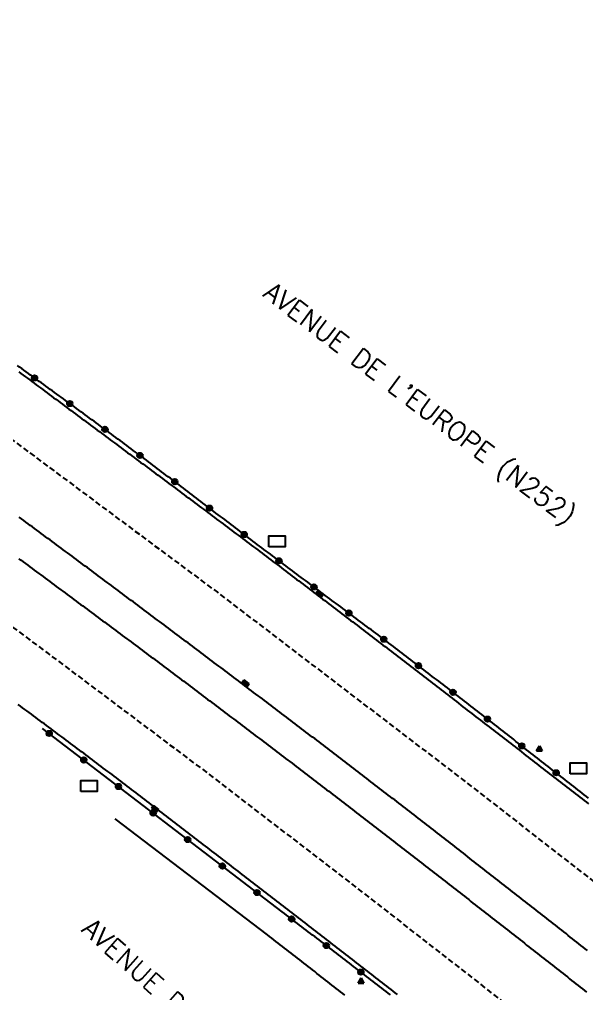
# Model space of a CAD drawing. Header units: millimetres. Extents: x 146603 to 147000, y 145000 to 146000.
# Drawn here: x 146886.6 to 146938.6, y 145393.5 to 145482.8 of the extents above; entities that cross this region are included whole.
import ezdxf
from ezdxf.enums import TextEntityAlignment as Align

# ---------------------------------------------------------------- set-up
doc = ezdxf.new("R2010")
doc.units = ezdxf.units.MM
doc.linetypes.add('DASHED', pattern=[0.75, 0.5, -0.25])
doc.layers.get('0').update_dxf_attribs({"linetype": 'CONTINUOUS'})
for name, color, linetype in [('W0001', 6, 'DASHED'), ('W0008', 7, 'CONTINUOUS'), ('W0302', 3, 'CONTINUOUS'), ('W0322', 7, 'CONTINUOUS'), ('W0400', 7, 'CONTINUOUS'), ('W0851', 7, 'CONTINUOUS'), ('W0989', 7, 'CONTINUOUS'), ('W1471', 7, 'CONTINUOUS')]:
    doc.layers.add(name, color=color, linetype=linetype)
doc.styles.get("Standard").update_dxf_attribs({"font": 'romans.shx', "width": 0.85})

# ---------------------------------------------------------------- blocks, each defined once
blk = doc.blocks.new('T851')
for p, q in [((-0.25, -0.15), (0, 0.317)), ((0, 0.317), (0.25, -0.15)), ((-0.25, -0.15), (0.25, -0.15))]:
    blk.add_line(p, q)
for major_axis in [(-0.106, 0.106), (-0.0354, 0.0354), (-0.0236, 0.0236)]:
    blk.add_ellipse((0, 0), major_axis=major_axis, ratio=1, start_param=3.926991, end_param=10.210176)
blk = doc.blocks.new('T400')
for p, q in [((-0.15, 0.3), (0.15, 0.3)), ((-0.15, -0.25), (-0.15, 0.3)), ((-0.15, 0.15), (0.15, 0.15)), ((-0.15, 0), (0.15, 0)), ((0.15, 0.3), (0.15, -0.25)), ((-0.15, -0.15), (0.15, -0.15)), ((-0.15, -0.25), (-0.15, -0.3)), ((-0.15, -0.3), (0.15, -0.3)), ((0.15, -0.3), (0.15, -0.25))]:
    blk.add_line(p, q)
blk = doc.blocks.new('t322o')
at = {"color": 0, "linetype": 'Continuous'}
for radius in [0.25, 0.15]:
    blk.add_circle((0, 0), radius, dxfattribs=at)
blk = doc.blocks.new('T1471')
at = {"color": 0, "linetype": 'Continuous', "flags": 128}
blk.add_lwpolyline([(-0.75, -0.5), (-0.75, 0.5), (0.75, 0.5), (0.75, -0.5), (-0.75, -0.5)], dxfattribs=at)

msp = doc.modelspace()

# ---------------------------------------------------------------- linework, layer by layer
at = {"layer": 'W0001', "flags": 128}
for points in [[(146714.899, 145560.923), (146724.943, 145554.523), (146735.194, 145548.207), (146738.35, 145546.275), (146761.412, 145532.194), (146774.704, 145524.092), (146784.803, 145517.783), (146792.586, 145512.641), (146802.531, 145505.455), (146810.686, 145499.32), (146818.858, 145493.133), (146826.226, 145487.659), (146834.694, 145481.591), (146880.262, 145448.486), (146904.773, 145430.259), (146927.269, 145413.093), (146944.161, 145399.935), (146958.376, 145388.557), (146973.742, 145376.116), (146987.79, 145364.62), (146999.88, 145354.599), (147000, 145354.466)], [(146707.973, 145547.935), (146718.012, 145541.722), (146727.45, 145535.754), (146731.657, 145533.029), (146747.746, 145522.956), (146762.309, 145513.635), (146780.423, 145501.8), (146803.616, 145486.037), (146821.347, 145473.881), (146838.752, 145461.58), (146858.146, 145447.616), (146875.227, 145435.064), (146889.268, 145424.64), (146903.973, 145413.601), (146918.146, 145402.701), (146933.24, 145390.938), (146951.244, 145376.691), (146968.381, 145362.753), (146981.193, 145352.263), (146988.787, 145345.982), (146998.137, 145339.83), (147000, 145338.115)]]:
    msp.add_lwpolyline(points, dxfattribs=at)
at = {"layer": 'W0008', "flags": 128}
for points in [[(146886.566, 145450.478), (146886.766, 145450.33), (146886.966, 145450.182), (146887.166, 145450.034), (146887.366, 145449.886), (146887.565, 145449.738), (146887.765, 145449.59), (146887.965, 145449.442), (146888.165, 145449.294), (146888.364, 145449.146), (146888.564, 145448.998), (146888.764, 145448.85), (146888.964, 145448.702), (146889.163, 145448.553), (146889.363, 145448.405), (146889.563, 145448.257), (146889.762, 145448.109), (146889.962, 145447.961), (146890.161, 145447.813), (146890.361, 145447.664), (146890.561, 145447.516), (146890.76, 145447.368), (146890.96, 145447.22), (146891.159, 145447.071), (146891.359, 145446.923), (146891.559, 145446.775), (146891.758, 145446.627), (146891.958, 145446.478), (146892.157, 145446.33), (146892.357, 145446.182), (146892.556, 145446.033), (146892.756, 145445.885), (146892.955, 145445.737), (146893.155, 145445.588), (146893.354, 145445.44), (146893.554, 145445.292), (146893.753, 145445.143), (146893.953, 145444.995), (146894.152, 145444.847), (146894.352, 145444.698), (146894.551, 145444.55), (146894.751, 145444.401), (146894.95, 145444.253), (146895.15, 145444.105), (146895.349, 145443.956), (146895.549, 145443.808), (146895.748, 145443.659), (146895.948, 145443.511), (146896.147, 145443.363), (146896.346, 145443.214), (146896.546, 145443.066), (146896.745, 145442.918), (146896.944, 145442.77), (146897.143, 145442.621), (146897.342, 145442.473), (146897.541, 145442.325), (146897.74, 145442.177), (146897.94, 145442.028), (146898.139, 145441.88), (146898.338, 145441.732), (146898.537, 145441.583), (146898.736, 145441.435), (146898.935, 145441.287), (146899.134, 145441.138), (146899.333, 145440.99), (146899.532, 145440.842), (146899.732, 145440.693), (146899.931, 145440.545), (146900.13, 145440.397), (146900.329, 145440.248), (146900.528, 145440.1), (146900.727, 145439.951), (146900.926, 145439.803), (146901.125, 145439.654), (146901.324, 145439.506), (146901.523, 145439.357), (146901.722, 145439.209), (146901.921, 145439.06), (146902.12, 145438.912), (146902.318, 145438.763), (146902.517, 145438.615), (146902.716, 145438.466), (146902.915, 145438.317), (146903.114, 145438.169), (146903.313, 145438.02), (146903.512, 145437.871), (146903.71, 145437.723), (146903.909, 145437.574), (146904.108, 145437.425), (146904.307, 145437.276), (146904.506, 145437.128), (146904.704, 145436.979), (146904.903, 145436.83), (146905.102, 145436.681), (146905.3, 145436.532), (146905.499, 145436.383), (146905.698, 145436.234), (146905.896, 145436.085), (146906.095, 145435.936), (146906.293, 145435.787), (146906.492, 145435.638), (146906.69, 145435.489), (146906.889, 145435.34), (146907.087, 145435.191), (146907.286, 145435.041), (146907.484, 145434.892), (146907.683, 145434.743), (146907.881, 145434.594), (146908.079, 145434.444), (146908.278, 145434.295), (146908.476, 145434.145), (146908.674, 145433.996), (146908.872, 145433.847), (146909.071, 145433.697), (146909.269, 145433.547), (146909.467, 145433.398), (146909.666, 145433.248), (146909.864, 145433.098), (146910.062, 145432.948), (146910.26, 145432.799), (146910.459, 145432.649), (146910.657, 145432.499), (146910.855, 145432.349), (146911.053, 145432.199), (146911.251, 145432.049), (146911.45, 145431.899), (146911.648, 145431.749), (146911.846, 145431.599), (146912.044, 145431.449), (146912.242, 145431.299), (146912.44, 145431.149), (146912.638, 145430.999), (146912.836, 145430.849), (146913.034, 145430.699), (146913.232, 145430.548), (146913.43, 145430.398), (146913.628, 145430.248), (146913.826, 145430.098), (146914.023, 145429.947), (146914.221, 145429.797), (146914.419, 145429.647), (146914.617, 145429.496), (146914.815, 145429.346), (146915.012, 145429.195), (146915.21, 145429.045), (146915.408, 145428.894), (146915.606, 145428.744), (146915.803, 145428.593), (146916.001, 145428.443), (146916.199, 145428.292), (146916.396, 145428.142), (146916.594, 145427.991), (146916.792, 145427.84), (146916.989, 145427.69), (146917.187, 145427.539), (146917.384, 145427.388), (146917.582, 145427.238), (146917.78, 145427.087), (146917.977, 145426.936), (146918.175, 145426.785), (146918.372, 145426.635), (146918.569, 145426.484), (146918.767, 145426.333), (146918.964, 145426.182), (146919.162, 145426.031), (146919.359, 145425.88), (146919.557, 145425.729), (146919.754, 145425.578), (146919.951, 145425.427), (146920.149, 145425.276), (146920.346, 145425.125), (146920.543, 145424.974), (146920.741, 145424.823), (146920.938, 145424.672), (146921.135, 145424.521), (146921.332, 145424.37), (146921.53, 145424.219), (146921.727, 145424.068), (146921.924, 145423.916), (146922.123, 145423.763), (146922.323, 145423.61), (146922.522, 145423.457), (146922.722, 145423.304), (146922.921, 145423.151), (146923.121, 145422.998), (146923.32, 145422.844), (146923.519, 145422.691), (146923.718, 145422.538), (146923.918, 145422.384), (146924.117, 145422.231), (146924.316, 145422.077), (146924.515, 145421.924), (146924.714, 145421.77), (146924.913, 145421.617), (146925.113, 145421.463), (146925.312, 145421.31), (146925.511, 145421.156), (146925.71, 145421.002), (146925.909, 145420.849), (146926.108, 145420.695), (146926.307, 145420.541), (146926.506, 145420.388), (146926.704, 145420.234), (146926.903, 145420.08), (146927.102, 145419.926), (146927.301, 145419.772), (146927.5, 145419.618), (146927.699, 145419.465), (146927.898, 145419.311), (146928.097, 145419.157), (146928.295, 145419.003), (146928.494, 145418.849), (146928.693, 145418.695), (146928.892, 145418.541), (146929.091, 145418.387), (146929.289, 145418.233), (146929.488, 145418.079), (146929.687, 145417.925), (146929.886, 145417.771), (146930.085, 145417.617), (146930.283, 145417.463), (146930.482, 145417.309), (146930.681, 145417.156), (146930.88, 145417.002), (146931.078, 145416.848), (146931.277, 145416.694), (146931.476, 145416.54), (146931.675, 145416.386), (146931.874, 145416.232), (146932.072, 145416.078), (146932.271, 145415.924), (146932.47, 145415.77), (146932.669, 145415.616), (146932.868, 145415.462), (146933.066, 145415.308), (146933.265, 145415.154), (146933.464, 145415.001), (146933.662, 145414.847), (146933.86, 145414.694), (146934.058, 145414.541), (146934.256, 145414.389), (146934.454, 145414.236), (146934.652, 145414.083), (146934.85, 145413.93), (146935.048, 145413.777), (146935.247, 145413.624), (146935.445, 145413.471), (146935.643, 145413.319), (146935.841, 145413.166), (146936.039, 145413.013), (146936.238, 145412.861), (146936.436, 145412.708), (146936.634, 145412.555), (146936.832, 145412.403), (146937.031, 145412.25), (146937.229, 145412.097), (146937.427, 145411.945), (146937.625, 145411.792), (146937.824, 145411.64), (146938.022, 145411.487), (146938.22, 145411.334), (146938.419, 145411.182), (146938.617, 145411.029), (146938.815, 145410.877)], [(146938.706, 145397.417), (146938.51, 145397.571), (146938.315, 145397.725), (146938.119, 145397.879), (146937.924, 145398.033), (146937.728, 145398.187), (146937.533, 145398.341), (146937.337, 145398.495), (146937.141, 145398.649), (146936.946, 145398.802), (146936.75, 145398.956), (146936.554, 145399.11), (146936.359, 145399.264), (146936.163, 145399.418), (146935.967, 145399.571), (146935.772, 145399.725), (146935.576, 145399.879), (146935.38, 145400.032), (146935.184, 145400.186), (146934.989, 145400.34), (146934.793, 145400.493), (146934.597, 145400.647), (146934.401, 145400.801), (146934.205, 145400.954), (146934.009, 145401.108), (146933.814, 145401.261), (146933.618, 145401.415), (146933.422, 145401.568), (146933.226, 145401.722), (146933.03, 145401.875), (146932.834, 145402.029), (146932.638, 145402.182), (146932.442, 145402.336), (146932.246, 145402.489), (146932.05, 145402.643), (146931.854, 145402.796), (146931.658, 145402.95), (146931.462, 145403.103), (146931.266, 145403.256), (146931.07, 145403.41), (146930.874, 145403.563), (146930.678, 145403.716), (146930.482, 145403.869), (146930.286, 145404.023), (146930.09, 145404.176), (146929.894, 145404.329), (146929.697, 145404.483), (146929.501, 145404.636), (146929.304, 145404.79), (146929.108, 145404.943), (146928.911, 145405.097), (146928.715, 145405.25), (146928.518, 145405.403), (146928.322, 145405.557), (146928.125, 145405.71), (146927.929, 145405.863), (146927.732, 145406.017), (146927.535, 145406.17), (146927.339, 145406.323), (146927.142, 145406.476), (146926.945, 145406.63), (146926.749, 145406.783), (146926.552, 145406.936), (146926.355, 145407.089), (146926.158, 145407.242), (146925.962, 145407.395), (146925.765, 145407.548), (146925.568, 145407.701), (146925.371, 145407.854), (146925.174, 145408.007), (146924.978, 145408.16), (146924.781, 145408.313), (146924.584, 145408.466), (146924.387, 145408.619), (146924.19, 145408.772), (146923.993, 145408.925), (146923.796, 145409.078), (146923.599, 145409.231), (146923.402, 145409.383), (146923.205, 145409.536), (146923.008, 145409.689), (146922.811, 145409.841), (146922.614, 145409.994), (146922.416, 145410.147), (146922.219, 145410.299), (146922.022, 145410.452), (146921.825, 145410.604), (146921.628, 145410.757), (146921.43, 145410.909), (146921.233, 145411.062), (146921.036, 145411.214), (146920.838, 145411.366), (146920.641, 145411.519), (146920.444, 145411.671), (146920.246, 145411.823), (146920.049, 145411.975), (146919.851, 145412.127), (146919.654, 145412.28), (146919.456, 145412.432), (146919.259, 145412.584), (146919.061, 145412.736), (146918.863, 145412.888), (146918.666, 145413.04), (146918.468, 145413.192), (146918.27, 145413.344), (146918.073, 145413.495), (146917.875, 145413.647), (146917.677, 145413.799), (146917.479, 145413.951), (146917.281, 145414.102), (146917.083, 145414.254), (146916.885, 145414.406), (146916.688, 145414.557), (146916.49, 145414.709), (146916.291, 145414.86), (146916.092, 145415.012), (146915.893, 145415.165), (146915.694, 145415.317), (146915.494, 145415.469), (146915.295, 145415.622), (146915.095, 145415.774), (146914.896, 145415.926), (146914.696, 145416.078), (146914.497, 145416.23), (146914.297, 145416.382), (146914.098, 145416.535), (146913.898, 145416.687), (146913.699, 145416.839), (146913.499, 145416.991), (146913.3, 145417.143), (146913.1, 145417.295), (146912.9, 145417.446), (146912.701, 145417.598), (146912.501, 145417.75), (146912.301, 145417.902), (146912.101, 145418.054), (146911.902, 145418.206), (146911.702, 145418.357), (146911.502, 145418.509), (146911.302, 145418.661), (146911.102, 145418.812), (146910.902, 145418.964), (146910.702, 145419.116), (146910.503, 145419.267), (146910.303, 145419.419), (146910.103, 145419.57), (146909.903, 145419.722), (146909.703, 145419.873), (146909.503, 145420.025), (146909.303, 145420.176), (146909.103, 145420.327), (146908.903, 145420.479), (146908.702, 145420.63), (146908.502, 145420.781), (146908.302, 145420.933), (146908.102, 145421.084), (146907.902, 145421.235), (146907.702, 145421.387), (146907.502, 145421.538), (146907.301, 145421.689), (146907.101, 145421.84), (146906.901, 145421.991), (146906.701, 145422.142), (146906.5, 145422.293), (146906.3, 145422.445), (146906.1, 145422.596), (146905.9, 145422.747), (146905.699, 145422.898), (146905.499, 145423.049), (146905.298, 145423.2), (146905.098, 145423.351), (146904.898, 145423.502), (146904.697, 145423.652), (146904.497, 145423.803), (146904.296, 145423.954), (146904.096, 145424.105), (146903.895, 145424.256), (146903.695, 145424.407), (146903.494, 145424.557), (146903.294, 145424.708), (146903.093, 145424.859), (146902.893, 145425.01), (146902.692, 145425.161), (146902.492, 145425.311), (146902.291, 145425.462), (146902.091, 145425.613), (146901.89, 145425.763), (146901.689, 145425.914), (146901.489, 145426.065), (146901.288, 145426.215), (146901.087, 145426.366), (146900.887, 145426.516), (146900.686, 145426.667), (146900.485, 145426.817), (146900.285, 145426.968), (146900.084, 145427.118), (146899.883, 145427.269), (146899.683, 145427.419), (146899.482, 145427.57), (146899.281, 145427.72), (146899.08, 145427.871), (146898.879, 145428.021), (146898.679, 145428.172), (146898.478, 145428.322), (146898.277, 145428.472), (146898.076, 145428.623), (146897.875, 145428.773), (146897.675, 145428.924), (146897.474, 145429.074), (146897.273, 145429.224), (146897.072, 145429.374), (146896.872, 145429.524), (146896.671, 145429.674), (146896.47, 145429.825), (146896.269, 145429.975), (146896.068, 145430.125), (146895.868, 145430.275), (146895.667, 145430.424), (146895.466, 145430.574), (146895.265, 145430.724), (146895.064, 145430.874), (146894.863, 145431.024), (146894.662, 145431.174), (146894.461, 145431.323), (146894.26, 145431.473), (146894.059, 145431.623), (146893.858, 145431.773), (146893.657, 145431.922), (146893.456, 145432.072), (146893.255, 145432.221), (146893.053, 145432.371), (146892.852, 145432.521), (146892.651, 145432.67), (146892.45, 145432.82), (146892.249, 145432.969), (146892.047, 145433.119), (146891.846, 145433.268), (146891.645, 145433.418), (146891.444, 145433.567), (146891.242, 145433.716), (146891.041, 145433.866), (146890.84, 145434.015), (146890.638, 145434.164), (146890.437, 145434.314), (146890.236, 145434.463), (146890.034, 145434.612), (146889.833, 145434.761), (146889.632, 145434.911), (146889.43, 145435.06), (146889.229, 145435.209), (146889.027, 145435.358), (146888.826, 145435.507), (146888.624, 145435.657), (146888.423, 145435.806), (146888.222, 145435.955), (146888.02, 145436.104), (146887.819, 145436.253), (146887.617, 145436.402), (146887.416, 145436.551), (146887.214, 145436.7), (146887.013, 145436.849), (146886.811, 145436.999), (146886.609, 145437.148)], [(146886.575, 145433.344), (146886.777, 145433.194), (146886.979, 145433.045), (146887.181, 145432.895), (146887.383, 145432.746), (146887.585, 145432.596), (146887.786, 145432.447), (146887.988, 145432.297), (146888.19, 145432.148), (146888.392, 145431.998), (146888.594, 145431.849), (146888.796, 145431.699), (146888.998, 145431.55), (146889.199, 145431.4), (146889.401, 145431.25), (146889.603, 145431.101), (146889.805, 145430.951), (146890.007, 145430.802), (146890.208, 145430.652), (146890.41, 145430.503), (146890.612, 145430.353), (146890.814, 145430.203), (146891.016, 145430.054), (146891.217, 145429.904), (146891.419, 145429.755), (146891.621, 145429.605), (146891.823, 145429.455), (146892.024, 145429.306), (146892.226, 145429.156), (146892.428, 145429.006), (146892.63, 145428.856), (146892.831, 145428.707), (146893.033, 145428.557), (146893.235, 145428.407), (146893.436, 145428.257), (146893.638, 145428.108), (146893.84, 145427.958), (146894.041, 145427.808), (146894.243, 145427.658), (146894.444, 145427.508), (146894.646, 145427.358), (146894.848, 145427.209), (146895.049, 145427.059), (146895.251, 145426.909), (146895.452, 145426.759), (146895.654, 145426.609), (146895.855, 145426.459), (146896.057, 145426.309), (146896.258, 145426.159), (146896.46, 145426.009), (146896.661, 145425.858), (146896.862, 145425.708), (146897.064, 145425.558), (146897.265, 145425.408), (146897.467, 145425.258), (146897.668, 145425.108), (146897.869, 145424.957), (146898.07, 145424.807), (146898.272, 145424.657), (146898.473, 145424.506), (146898.674, 145424.356), (146898.875, 145424.206), (146899.077, 145424.055), (146899.278, 145423.905), (146899.479, 145423.754), (146899.68, 145423.604), (146899.881, 145423.453), (146900.082, 145423.303), (146900.283, 145423.152), (146900.484, 145423.001), (146900.685, 145422.851), (146900.886, 145422.7), (146901.087, 145422.549), (146901.288, 145422.398), (146901.489, 145422.248), (146901.69, 145422.097), (146901.891, 145421.946), (146902.091, 145421.795), (146902.292, 145421.644), (146902.493, 145421.493), (146902.692, 145421.343), (146902.891, 145421.194), (146903.09, 145421.044), (146903.288, 145420.894), (146903.487, 145420.744), (146903.686, 145420.594), (146903.885, 145420.445), (146904.084, 145420.295), (146904.282, 145420.145), (146904.481, 145419.995), (146904.68, 145419.845), (146904.879, 145419.695), (146905.077, 145419.545), (146905.276, 145419.395), (146905.475, 145419.245), (146905.673, 145419.095), (146905.872, 145418.945), (146906.07, 145418.795), (146906.269, 145418.644), (146906.467, 145418.494), (146906.666, 145418.344), (146906.864, 145418.194), (146907.063, 145418.043), (146907.261, 145417.893), (146907.46, 145417.743), (146907.658, 145417.592), (146907.856, 145417.442), (146908.055, 145417.292), (146908.253, 145417.141), (146908.451, 145416.991), (146908.65, 145416.84), (146908.848, 145416.69), (146909.046, 145416.539), (146909.245, 145416.389), (146909.443, 145416.238), (146909.641, 145416.087), (146909.839, 145415.937), (146910.037, 145415.786), (146910.235, 145415.635), (146910.433, 145415.484), (146910.632, 145415.334), (146910.83, 145415.183), (146911.028, 145415.032), (146911.226, 145414.881), (146911.424, 145414.73), (146911.622, 145414.579), (146911.819, 145414.428), (146912.017, 145414.277), (146912.215, 145414.126), (146912.413, 145413.975), (146912.611, 145413.824), (146912.809, 145413.673), (146913.007, 145413.522), (146913.204, 145413.371), (146913.402, 145413.219), (146913.6, 145413.068), (146913.798, 145412.917), (146913.995, 145412.766), (146914.193, 145412.614), (146914.391, 145412.463), (146914.588, 145412.312), (146914.786, 145412.16), (146914.983, 145412.009), (146915.181, 145411.857), (146915.378, 145411.706), (146915.576, 145411.554), (146915.773, 145411.403), (146915.971, 145411.251), (146916.168, 145411.099), (146916.366, 145410.948), (146916.563, 145410.796), (146916.76, 145410.644), (146916.958, 145410.492), (146917.155, 145410.341), (146917.352, 145410.189), (146917.55, 145410.037), (146917.748, 145409.884), (146917.946, 145409.732), (146918.144, 145409.579), (146918.342, 145409.427), (146918.54, 145409.274), (146918.738, 145409.121), (146918.936, 145408.969), (146919.133, 145408.816), (146919.331, 145408.663), (146919.529, 145408.511), (146919.727, 145408.358), (146919.925, 145408.205), (146920.123, 145408.052), (146920.32, 145407.899), (146920.518, 145407.746), (146920.716, 145407.594), (146920.914, 145407.441), (146921.111, 145407.288), (146921.309, 145407.135), (146921.507, 145406.982), (146921.704, 145406.829), (146921.902, 145406.676), (146922.1, 145406.523), (146922.297, 145406.369), (146922.495, 145406.216), (146922.692, 145406.063), (146922.89, 145405.91), (146923.087, 145405.757), (146923.285, 145405.604), (146923.482, 145405.45), (146923.68, 145405.297), (146923.877, 145405.144), (146924.075, 145404.991), (146924.272, 145404.837), (146924.469, 145404.684), (146924.667, 145404.53), (146924.864, 145404.377), (146925.061, 145404.224), (146925.259, 145404.07), (146925.456, 145403.917), (146925.653, 145403.763), (146925.851, 145403.61), (146926.048, 145403.456), (146926.245, 145403.303), (146926.442, 145403.149), (146926.64, 145402.996), (146926.837, 145402.842), (146927.034, 145402.688), (146927.231, 145402.535), (146927.428, 145402.381), (146927.625, 145402.227), (146927.822, 145402.074), (146928.02, 145401.92), (146928.217, 145401.766), (146928.414, 145401.612), (146928.611, 145401.458), (146928.808, 145401.305), (146929.005, 145401.151), (146929.202, 145400.997), (146929.399, 145400.843), (146929.596, 145400.689), (146929.793, 145400.535), (146929.99, 145400.381), (146930.186, 145400.227), (146930.383, 145400.073), (146930.58, 145399.919), (146930.777, 145399.765), (146930.974, 145399.611), (146931.171, 145399.457), (146931.368, 145399.303), (146931.565, 145399.149), (146931.761, 145398.995), (146931.958, 145398.841), (146932.155, 145398.687), (146932.352, 145398.533), (146932.548, 145398.379), (146932.745, 145398.224), (146932.942, 145398.07), (146933.139, 145397.916), (146933.335, 145397.762), (146933.532, 145397.607), (146933.729, 145397.453), (146933.925, 145397.299), (146934.122, 145397.145), (146934.319, 145396.99), (146934.515, 145396.836), (146934.712, 145396.682), (146934.909, 145396.527), (146935.105, 145396.373), (146935.302, 145396.219), (146935.498, 145396.064), (146935.695, 145395.91), (146935.891, 145395.755), (146936.088, 145395.601), (146936.284, 145395.446), (146936.481, 145395.292), (146936.677, 145395.137), (146936.874, 145394.983), (146937.07, 145394.828), (146937.267, 145394.674), (146937.463, 145394.52), (146937.659, 145394.365), (146937.855, 145394.211), (146938.051, 145394.056), (146938.248, 145393.902), (146938.444, 145393.748), (146938.64, 145393.593)], [(146921.292, 145393.377), (146921.095, 145393.53), (146920.898, 145393.683), (146920.701, 145393.836), (146920.504, 145393.988), (146920.307, 145394.141), (146920.11, 145394.294), (146919.913, 145394.447), (146919.716, 145394.6), (146919.519, 145394.753), (146919.322, 145394.906), (146919.125, 145395.058), (146918.928, 145395.211), (146918.731, 145395.364), (146918.534, 145395.517), (146918.337, 145395.67), (146918.139, 145395.822), (146917.942, 145395.975), (146917.745, 145396.128), (146917.548, 145396.281), (146917.351, 145396.433), (146917.154, 145396.586), (146916.957, 145396.739), (146916.759, 145396.891), (146916.562, 145397.044), (146916.365, 145397.197), (146916.168, 145397.349), (146915.97, 145397.502), (146915.773, 145397.655), (146915.576, 145397.807), (146915.379, 145397.96), (146915.182, 145398.112), (146914.984, 145398.265), (146914.787, 145398.418), (146914.59, 145398.57), (146914.392, 145398.723), (146914.195, 145398.875), (146913.998, 145399.028), (146913.801, 145399.18), (146913.603, 145399.333), (146913.406, 145399.485), (146913.209, 145399.638), (146913.011, 145399.79), (146912.814, 145399.943), (146912.616, 145400.095), (146912.419, 145400.248), (146912.222, 145400.4), (146912.024, 145400.553), (146911.827, 145400.705), (146911.63, 145400.857), (146911.432, 145401.01), (146911.235, 145401.162), (146911.037, 145401.315), (146910.839, 145401.468), (146910.64, 145401.621), (146910.441, 145401.774), (146910.243, 145401.928), (146910.044, 145402.081), (146909.846, 145402.234), (146909.647, 145402.388), (146909.448, 145402.541), (146909.25, 145402.694), (146909.051, 145402.848), (146908.852, 145403.001), (146908.654, 145403.154), (146908.455, 145403.308), (146908.257, 145403.461), (146908.058, 145403.614), (146907.859, 145403.768), (146907.661, 145403.921), (146907.462, 145404.074), (146907.264, 145404.228), (146907.065, 145404.381), (146906.866, 145404.534), (146906.668, 145404.688), (146906.469, 145404.841), (146906.27, 145404.994), (146906.072, 145405.147), (146905.873, 145405.301), (146905.674, 145405.454), (146905.476, 145405.607), (146905.277, 145405.76), (146905.078, 145405.914), (146904.88, 145406.067), (146904.681, 145406.22), (146904.482, 145406.373), (146904.283, 145406.526), (146904.085, 145406.679), (146903.886, 145406.833), (146903.687, 145406.986), (146903.488, 145407.139), (146903.289, 145407.292), (146903.09, 145407.445), (146902.892, 145407.598), (146902.693, 145407.751), (146902.494, 145407.904), (146902.295, 145408.057), (146902.096, 145408.209), (146901.897, 145408.362), (146901.698, 145408.515), (146901.499, 145408.668), (146901.3, 145408.821), (146901.101, 145408.974), (146900.902, 145409.126), (146900.703, 145409.279), (146900.504, 145409.432), (146900.304, 145409.584), (146900.105, 145409.737), (146899.906, 145409.889), (146899.707, 145410.042), (146899.508, 145410.194), (146899.308, 145410.347), (146899.109, 145410.499), (146898.91, 145410.652), (146898.71, 145410.804), (146898.511, 145410.956), (146898.311, 145411.109), (146898.112, 145411.261), (146897.912, 145411.413), (146897.713, 145411.565), (146897.513, 145411.717), (146897.314, 145411.869), (146897.114, 145412.021), (146896.914, 145412.173), (146896.715, 145412.325), (146896.515, 145412.477), (146896.315, 145412.629), (146896.115, 145412.78), (146895.915, 145412.932), (146895.716, 145413.084), (146895.516, 145413.235), (146895.316, 145413.387), (146895.116, 145413.538), (146894.916, 145413.69), (146894.715, 145413.841), (146894.515, 145413.993), (146894.315, 145414.144), (146894.116, 145414.294), (146893.917, 145414.445), (146893.717, 145414.595), (146893.518, 145414.745), (146893.318, 145414.895), (146893.119, 145415.046), (146892.919, 145415.196), (146892.72, 145415.346), (146892.52, 145415.496), (146892.32, 145415.645), (146892.121, 145415.795), (146891.921, 145415.945), (146891.721, 145416.095), (146891.521, 145416.244), (146891.321, 145416.394), (146891.121, 145416.543), (146890.921, 145416.693), (146890.721, 145416.842), (146890.521, 145416.992), (146890.321, 145417.141), (146890.121, 145417.29), (146889.921, 145417.44), (146889.721, 145417.589), (146889.521, 145417.738), (146889.32, 145417.887), (146889.12, 145418.036), (146888.92, 145418.185), (146888.72, 145418.334), (146888.519, 145418.483), (146888.319, 145418.632), (146888.118, 145418.781), (146887.918, 145418.93), (146887.717, 145419.079), (146887.517, 145419.227), (146887.317, 145419.376), (146887.116, 145419.525), (146886.915, 145419.674), (146886.715, 145419.822), (146886.514, 145419.971)]]:
    msp.add_lwpolyline(points, dxfattribs=at)
at = {"layer": 'W0302', "flags": 128}
msp.add_lwpolyline([(146916.475, 145393.321), (146916.277, 145393.474), (146916.079, 145393.628), (146915.881, 145393.781), (146915.683, 145393.935), (146915.486, 145394.088), (146915.288, 145394.242), (146915.09, 145394.395), (146914.892, 145394.549), (146914.694, 145394.702), (146914.497, 145394.856), (146914.299, 145395.01), (146914.101, 145395.163), (146913.904, 145395.317), (146913.706, 145395.471), (146913.508, 145395.624), (146913.311, 145395.778), (146913.113, 145395.932), (146912.916, 145396.085), (146912.718, 145396.239), (146912.52, 145396.393), (146912.323, 145396.547), (146912.125, 145396.701), (146911.928, 145396.855), (146911.73, 145397.008), (146911.533, 145397.162), (146911.335, 145397.316), (146911.138, 145397.47), (146910.94, 145397.624), (146910.743, 145397.778), (146910.546, 145397.932), (146910.348, 145398.086), (146910.151, 145398.24), (146909.953, 145398.394), (146909.756, 145398.548), (146909.559, 145398.702), (146909.361, 145398.856), (146895.399, 145409.501)], dxfattribs=at)
at = {"layer": 'W0322', "flags": 128}
for points in [[(146938.82, 145411.378), (146938.624, 145411.532), (146938.429, 145411.685), (146938.234, 145411.838), (146938.038, 145411.992), (146937.843, 145412.145), (146937.648, 145412.298), (146937.452, 145412.451), (146937.257, 145412.604), (146937.061, 145412.758), (146936.866, 145412.911), (146936.67, 145413.064), (146936.475, 145413.217), (146936.278, 145413.37), (146936.082, 145413.524), (146935.886, 145413.677), (146935.69, 145413.831), (146935.494, 145413.984), (146935.298, 145414.138), (146935.102, 145414.292), (146934.905, 145414.445), (146934.709, 145414.599), (146934.513, 145414.752), (146934.317, 145414.906), (146934.121, 145415.059), (146933.925, 145415.213), (146933.729, 145415.366), (146933.532, 145415.52), (146933.336, 145415.673), (146933.14, 145415.827), (146932.944, 145415.98), (146932.748, 145416.134), (146932.552, 145416.287), (146932.355, 145416.44), (146932.159, 145416.594), (146931.963, 145416.747), (146931.767, 145416.901), (146931.57, 145417.054), (146931.374, 145417.207), (146931.178, 145417.361), (146930.982, 145417.514), (146930.785, 145417.667), (146930.589, 145417.821), (146930.393, 145417.974), (146930.196, 145418.127), (146930, 145418.28), (146929.803, 145418.433), (146929.607, 145418.587), (146929.41, 145418.74), (146929.214, 145418.893), (146929.017, 145419.046), (146928.821, 145419.199), (146928.624, 145419.352), (146928.428, 145419.505), (146928.231, 145419.658), (146928.034, 145419.81), (146927.838, 145419.963), (146927.641, 145420.116), (146927.444, 145420.269), (146927.248, 145420.421), (146927.051, 145420.574), (146926.854, 145420.727), (146926.657, 145420.879), (146926.46, 145421.032), (146926.263, 145421.184), (146926.066, 145421.337), (146925.869, 145421.489), (146925.672, 145421.641), (146925.475, 145421.794), (146925.278, 145421.946), (146925.081, 145422.098), (146924.883, 145422.25), (146924.686, 145422.402), (146924.489, 145422.554), (146924.291, 145422.706), (146924.094, 145422.858), (146923.897, 145423.01), (146923.699, 145423.162), (146923.501, 145423.313), (146923.304, 145423.465), (146923.106, 145423.616), (146922.908, 145423.768), (146922.711, 145423.919), (146922.513, 145424.071), (146922.315, 145424.222), (146922.115, 145424.375), (146921.915, 145424.527), (146921.715, 145424.68), (146921.515, 145424.832), (146921.314, 145424.985), (146921.114, 145425.137), (146920.914, 145425.289), (146920.713, 145425.441), (146920.512, 145425.593), (146920.312, 145425.745), (146920.111, 145425.897), (146919.91, 145426.049), (146919.71, 145426.2), (146919.509, 145426.352), (146919.308, 145426.503), (146919.107, 145426.655), (146918.906, 145426.806), (146918.705, 145426.957), (146918.504, 145427.109), (146918.302, 145427.26), (146918.101, 145427.411), (146917.9, 145427.562), (146917.699, 145427.713), (146917.497, 145427.864), (146917.296, 145428.015), (146917.095, 145428.166), (146916.893, 145428.317), (146916.692, 145428.467), (146916.49, 145428.618), (146916.289, 145428.769), (146916.087, 145428.92), (146915.886, 145429.07), (146915.684, 145429.221), (146915.483, 145429.372), (146915.281, 145429.522), (146915.079, 145429.673), (146914.878, 145429.824), (146914.676, 145429.974), (146914.475, 145430.125), (146914.273, 145430.275), (146914.072, 145430.426), (146913.87, 145430.577), (146913.668, 145430.727), (146913.467, 145430.878), (146913.265, 145431.029), (146913.064, 145431.179), (146912.862, 145431.33), (146912.661, 145431.481), (146912.459, 145431.631), (146912.258, 145431.782), (146912.056, 145431.933), (146911.855, 145432.084), (146911.653, 145432.235), (146911.452, 145432.385), (146911.251, 145432.536), (146911.049, 145432.687), (146910.848, 145432.838), (146910.647, 145432.989), (146910.446, 145433.141), (146910.244, 145433.292), (146910.043, 145433.443), (146909.842, 145433.594), (146909.641, 145433.746), (146909.44, 145433.897), (146909.239, 145434.049), (146909.039, 145434.199), (146908.839, 145434.35), (146908.64, 145434.501), (146908.44, 145434.652), (146908.24, 145434.804), (146908.04, 145434.955), (146907.841, 145435.106), (146907.641, 145435.257), (146907.442, 145435.409), (146907.242, 145435.56), (146907.043, 145435.711), (146906.843, 145435.863), (146906.644, 145436.014), (146906.444, 145436.166), (146906.245, 145436.317), (146906.045, 145436.469), (146905.846, 145436.621), (146905.647, 145436.772), (146905.447, 145436.924), (146905.248, 145437.076), (146905.049, 145437.227), (146904.85, 145437.379), (146904.65, 145437.531), (146904.451, 145437.683), (146904.252, 145437.834), (146904.053, 145437.986), (146903.853, 145438.138), (146903.654, 145438.29), (146903.455, 145438.441), (146903.255, 145438.593), (146903.056, 145438.745), (146902.857, 145438.896), (146902.658, 145439.048), (146902.458, 145439.2), (146902.259, 145439.351), (146902.06, 145439.503), (146901.86, 145439.655), (146901.661, 145439.806), (146901.461, 145439.958), (146901.262, 145440.109), (146901.062, 145440.261), (146900.863, 145440.412), (146900.663, 145440.563), (146900.464, 145440.715), (146900.264, 145440.866), (146900.064, 145441.017), (146899.865, 145441.168), (146899.665, 145441.319), (146899.465, 145441.47), (146899.265, 145441.621), (146899.065, 145441.772), (146898.865, 145441.923), (146898.665, 145442.073), (146898.465, 145442.224), (146898.265, 145442.375), (146898.065, 145442.525), (146897.864, 145442.676), (146897.664, 145442.826), (146897.464, 145442.976), (146897.263, 145443.126), (146897.062, 145443.276), (146896.862, 145443.426), (146896.661, 145443.576), (146896.46, 145443.726), (146896.259, 145443.875), (146896.06, 145444.023), (146895.861, 145444.172), (146895.661, 145444.32), (146895.462, 145444.468), (146895.262, 145444.616), (146895.062, 145444.763), (146894.863, 145444.911), (146894.663, 145445.059), (146894.463, 145445.206), (146894.263, 145445.354), (146894.063, 145445.501), (146893.863, 145445.648), (146893.663, 145445.796), (146893.463, 145445.943), (146893.263, 145446.09), (146893.062, 145446.237), (146892.862, 145446.384), (146892.662, 145446.531), (146892.461, 145446.678), (146892.261, 145446.824), (146892.061, 145446.971), (146891.86, 145447.118), (146891.66, 145447.265), (146891.459, 145447.411), (146891.258, 145447.558), (146891.058, 145447.704), (146890.857, 145447.851), (146890.656, 145447.997), (146890.456, 145448.143), (146890.255, 145448.29), (146890.054, 145448.436), (146889.854, 145448.582), (146889.653, 145448.729), (146889.452, 145448.875), (146889.251, 145449.021), (146889.05, 145449.167), (146888.849, 145449.314), (146888.649, 145449.46), (146888.448, 145449.606), (146888.247, 145449.752), (146888.046, 145449.898), (146887.845, 145450.044), (146887.644, 145450.19), (146887.443, 145450.336), (146887.242, 145450.483), (146887.041, 145450.629), (146886.84, 145450.775), (146886.64, 145450.921), (146886.439, 145451.067)], [(146920.639, 145393.349), (146920.441, 145393.502), (146920.243, 145393.655), (146920.046, 145393.808), (146919.848, 145393.961), (146919.65, 145394.113), (146919.452, 145394.266), (146919.254, 145394.419), (146919.056, 145394.572), (146918.858, 145394.724), (146918.66, 145394.877), (146918.463, 145395.029), (146918.265, 145395.182), (146918.067, 145395.334), (146917.868, 145395.487), (146917.67, 145395.639), (146917.472, 145395.792), (146917.274, 145395.944), (146917.076, 145396.096), (146916.878, 145396.249), (146916.68, 145396.401), (146916.482, 145396.553), (146916.283, 145396.705), (146916.085, 145396.858), (146915.887, 145397.01), (146915.688, 145397.162), (146915.49, 145397.314), (146915.292, 145397.466), (146915.093, 145397.618), (146914.895, 145397.77), (146914.697, 145397.922), (146914.498, 145398.074), (146914.3, 145398.226), (146914.101, 145398.378), (146913.903, 145398.53), (146913.704, 145398.681), (146913.506, 145398.833), (146913.307, 145398.985), (146913.108, 145399.137), (146912.91, 145399.288), (146912.711, 145399.44), (146912.512, 145399.592), (146912.314, 145399.743), (146912.115, 145399.895), (146911.916, 145400.046), (146911.717, 145400.198), (146911.519, 145400.349), (146911.32, 145400.501), (146911.121, 145400.652), (146910.922, 145400.803), (146910.723, 145400.955), (146888.746, 145417.779)]]:
    msp.add_lwpolyline(points, dxfattribs=at)

# ---------------------------------------------------------------- block references
at = {"layer": 'W0322'}
for p, rotation in [((146888.011, 145449.924), 143.9699326432176), ((146891.244, 145447.568), 143.8610660573275), ((146894.469, 145445.202), 143.5629050965919), ((146897.679, 145442.815), 143.1253341154025), ((146900.871, 145440.405), 142.8130515634843), ((146904.055, 145437.984), 142.708988041586), ((146907.239, 145435.562), 142.8005339952437), ((146910.431, 145433.152), 143.074305824175), ((146913.633, 145430.754), 143.2293624074311), ((146916.836, 145428.359), 143.1784611345345), ((146920.034, 145425.955), 142.921601549857), ((146923.216, 145423.532), 142.5202587541276), ((146926.384, 145421.09), 142.2544612099192), ((146929.543, 145418.636), 142.0708762045905), ((146889.352, 145417.316), 142.5637436551876), ((146932.696, 145416.174), 141.9695091331271), ((146892.528, 145414.884), 142.5637436551876), ((146935.846, 145413.709), 141.950359352277), ((146895.704, 145412.452), 142.5637436551876), ((146898.88, 145410.021), 142.5637436551876), ((146902.057, 145407.589), 142.5637436551876), ((146905.233, 145405.158), 142.5637436551876), ((146908.409, 145402.726), 142.5637436551876), ((146911.587, 145400.297), 142.6987477500169), ((146914.766, 145397.869), 142.5528923863231), ((146917.938, 145395.433), 142.4070335317196)]:
    msp.add_blockref('t322o', p, dxfattribs=dict(at, rotation=rotation))
at = {"layer": 'W0400'}
for p, rotation in [((146914.148, 145430.111), 52.67771418951666), ((146907.353, 145421.923), 52.94770221445989), ((146899.059, 145410.395), 232.5955061018797)]:
    msp.add_blockref('T400', p, dxfattribs=dict(at, rotation=rotation))
at = {"layer": 'W0851'}
for p in [(146934.304, 145415.86), (146917.95, 145394.579)]:
    msp.add_blockref('T851', p, dxfattribs=at)
at = {"layer": 'W1471'}
for p in [(146910.238, 145434.925), (146937.867, 145414.123), (146893.002, 145412.488)]:
    msp.add_blockref('T1471', p, dxfattribs=at)

# ---------------------------------------------------------------- texts
at = {"layer": 'W0989'}
for rotation, p in [(322.93214, (146923.283, 145447.501)), (318.25094, (146905.79, 145388.104))]:
    msp.add_text("AVENUE DE L'EUROPE (N252)", height=1.75, rotation=rotation, dxfattribs=at).set_placement(p, align=Align.MIDDLE)

doc.saveas('drawing.dxf')
